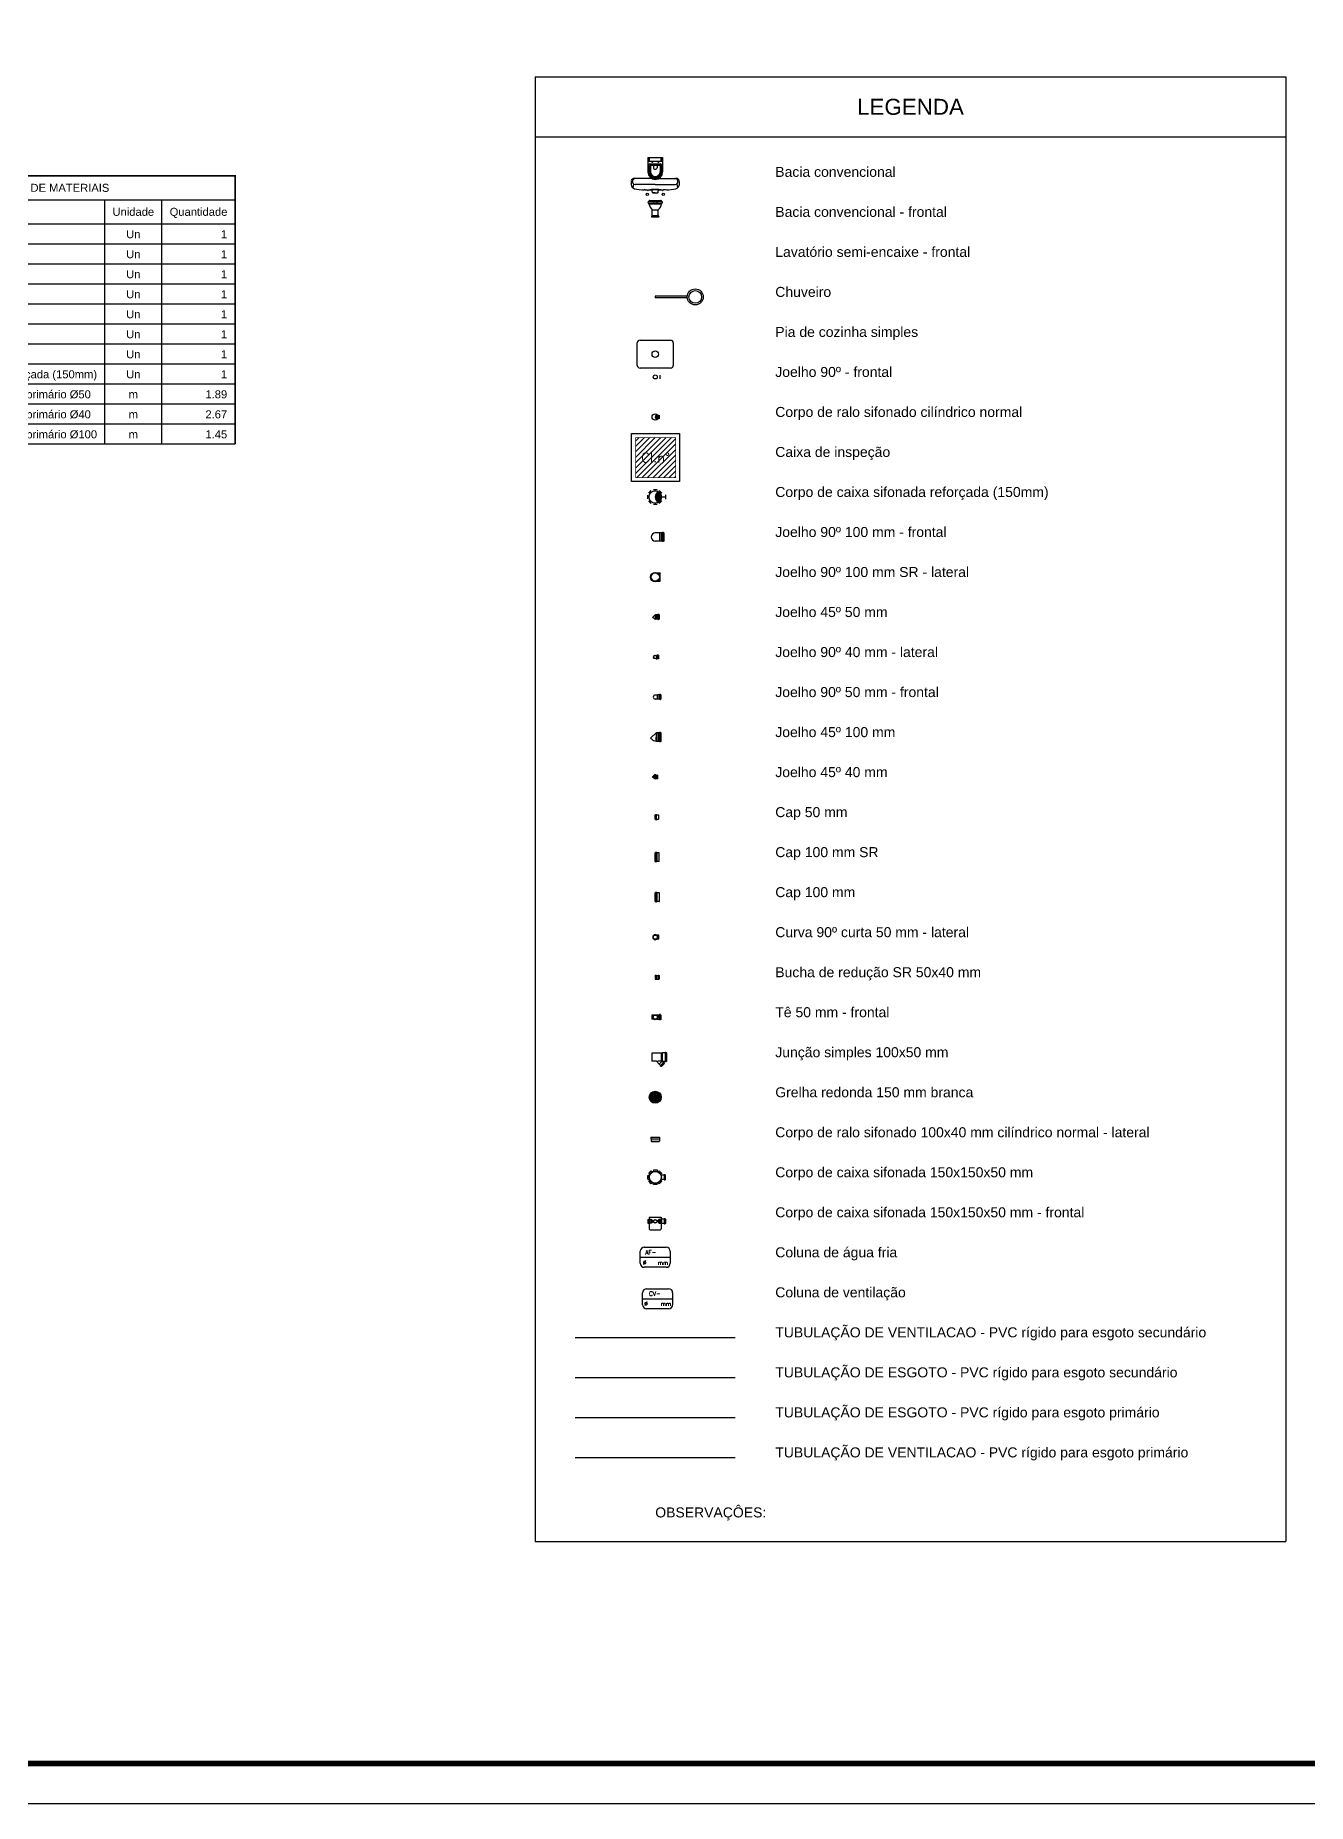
# Model space of a CAD drawing. Header units: millimetres. Extents: x -1312 to 59, y -177 to 623.
# Drawn here: x 32.14 to 48.04, y 0 to 22.09 of the extents above; entities that cross this region are included whole.
import ezdxf
from ezdxf.enums import TextEntityAlignment as Align

# ---------------------------------------------------------------- set-up
doc = ezdxf.new("R2010")
doc.units = ezdxf.units.MM
doc.header["$MEASUREMENT"] = 0
for name, color, linetype in [('BACIA_SANITARIA', 161, 'Continuous'), ('CHUVEIRO', 161, 'Continuous'), ('CONEXAO_ESGOTO_DETALHADA', 254, 'Continuous'), ('CONEXAO_ESGOTO_UNIFILAR', 21, 'Continuous'), ('INDICACAO_COLUNA', 40, 'Continuous'), ('LAVATORIOS', 161, 'Continuous'), ('LEGENDA', 7, 'Continuous'), ('PIA_DE_COZINHA', 161, 'Continuous'), ('TABELA-CABECALHO', 1, 'Continuous'), ('TABELA-GRADE', 5, 'Continuous'), ('TABELA-TEXTO1', 3, 'Continuous'), ('TABELA-TEXTO2', 7, 'Continuous'), ('TABELA_BLOCO', 7, 'Continuous'), ('TUB-ESGOTO', 150, 'Continuous'), ('TUB-VENTILACAO', 6, 'Continuous')]:
    doc.layers.add(name, color=color, linetype=linetype)
doc.styles.add('AENGESTYLE', font='arial.ttf', dxfattribs={"height": 1})
doc.styles.add('ROMANS', font='romans.shx', dxfattribs={"height": 0.002})
doc.styles.add('T120', font='romans.shx', dxfattribs={"height": 12})

# ---------------------------------------------------------------- blocks, each defined once
blk = doc.blocks.new('TABELA_LISMAT_1')
at = {"layer": 'TABELA-GRADE'}
for p, q in [((0, -0.3), (4.559, -0.3)), ((2.928, -3.35), (2.928, -0.3)), ((3.643, -3.35), (3.643, -0.3)), ((0, -0.6), (4.559, -0.6)), ((0, -0.85), (4.559, -0.85)), ((0, -1.1), (4.559, -1.1)), ((0, -1.35), (4.559, -1.35)), ((0, -1.6), (4.559, -1.6)), ((0, -1.85), (4.559, -1.85)), ((0, -2.1), (4.559, -2.1)), ((0, -2.35), (4.559, -2.35)), ((0, -2.6), (4.559, -2.6)), ((0, -2.85), (4.559, -2.85)), ((0, -3.1), (4.559, -3.1)), ((0, -3.35), (4.559, -3.35))]:
    blk.add_line(p, q, dxfattribs=at)
at = {"layer": 'TABELA-GRADE', "const_width": 0.02}
blk.add_lwpolyline([(0, -3.35), (0, 0), (4.559, 0), (4.559, -3.35)], dxfattribs=at)
at = {"layer": 'TABELA-CABECALHO', "style": 'AENGESTYLE'}
for s, p in [('Descrição', (1.464, -0.45)), ('Unidade', (3.286, -0.45)), ('Quantidade', (4.101, -0.45))]:
    blk.add_text(s, height=0.1, dxfattribs=at).set_placement(p, align=Align.MIDDLE_CENTER)
at = {"layer": 'TABELA-TEXTO1', "style": 'AENGESTYLE'}
blk.add_text('LISTA DE MATERIAIS', height=0.1, dxfattribs=at).set_placement((2.28, -0.15), align=Align.MIDDLE_CENTER)
at = {"layer": 'TABELA-TEXTO2', "style": 'AENGESTYLE'}
for s, p in [('Coluna de esgoto', (0.1, -0.78)), ('Coluna de água fria           ', (0.1, -1.03)), ('Pia de cozinha simples', (0.1, -1.28)), ('Bacia convencional', (0.1, -1.53)), ('Chuveiro', (0.1, -1.78)), ('Joelho 90º', (0.1, -2.03)), ('Coluna de ventilação', (0.1, -2.28)), ('Corpo de caixa sifonada reforçada (150mm)', (0.1, -2.53)), ('Tubo PVC rígido para esgoto primário %%C50', (0.1, -2.78)), ('Tubo PVC rígido para esgoto primário %%C40', (0.1, -3.03)), ('Tubo PVC rígido para esgoto primário %%C100', (0.1, -3.28))]:
    blk.add_text(s, height=0.1, dxfattribs=at).set_placement(p)
for s, p in [('Un', (3.286, -0.78)), ('Un', (3.286, -1.03)), ('Un', (3.286, -1.28)), ('Un', (3.286, -1.53)), ('Un', (3.286, -1.78)), ('Un', (3.286, -2.03)), ('Un', (3.286, -2.28)), ('Un', (3.286, -2.53)), ('m', (3.286, -2.78)), ('m', (3.286, -3.03)), ('m', (3.286, -3.28))]:
    blk.add_text(s, height=0.1, dxfattribs=at).set_placement(p, align=Align.CENTER)
for s, p in [('1', (4.459, -0.78)), ('1', (4.459, -1.03)), ('1', (4.459, -1.28)), ('1', (4.459, -1.53)), ('1', (4.459, -1.78)), ('1', (4.459, -2.03)), ('1', (4.459, -2.28)), ('1', (4.459, -2.53)), ('1.89', (4.459, -2.78)), ('2.67', (4.459, -3.03)), ('1.45', (4.459, -3.28))]:
    blk.add_text(s, height=0.1, dxfattribs=at).set_placement(p, align=Align.RIGHT)
blk = doc.blocks.new('AHID_BEL10')
for p, q in [((-185, 487), (185, 487)), ((-185, 487), (-185, 123)), ((-166, 395), (-166, 487)), ((-147, 395), (-147, 487)), ((147, 395), (147, 487)), ((166, 395), (166, 487)), ((185, 487), (185, 123)), ((-166, 395), (166, 395)), ((-159, 301), (-159, 123)), ((-134, 326), (134, 326)), ((-128, 271), (-128, 111)), ((-122, 271), (-122, 123)), ((-103, 296), (103, 296)), ((-103, 290), (103, 290)), ((-44, 279), (-44, 225)), ((44, 240), (43, 240)), ((44, 279), (44, 225)), ((123, 271), (123, 123)), ((128, 271), (128, 111)), ((159, 301), (159, 123))]:
    blk.add_line(p, q)
for centre in [(-75, 366), (75, 366)]:
    blk.add_circle(centre, 7.5)
for centre, radius, start, end in [((0, 123), 185, 180, 0), ((-134, 301), 25, 90, 180), ((0, 123), 159, 180, 0), ((0, 123), 129, 180, 0), ((-103, 271), 25, 90, 180), ((0, 128), 123, 182.6006, 357.3994), ((-103, 271), 19, 90, 180), ((6, 40), 244, 91.4264, 101.8331), ((-17, 225), 27, 180, 229.1678), ((0, 244), 53, 229.1678, 310.8322), ((-6, 40), 244, 78.1669, 88.5736), ((17, 225), 27, 310.8322, 0), ((103, 271), 25, 0, 90), ((103, 271), 19, 0, 90), ((134, 301), 25, 0, 90)]:
    blk.add_arc(centre, radius, start, end)
blk = doc.blocks.new('AHID_BEL11')
for p, q in [((-167, 380), (167, 380)), ((-167, 344), (167, 344)), ((-167, 344), (-167, 334)), ((-157, 324), (157, 324)), ((-137, 410), (137, 410)), ((-85, 20), (85, 20)), ((-85, 0), (85, 0)), ((-85, 0), (85, 0)), ((-75, 34), (-73, 177)), ((-75, 34), (75, 34)), ((-73, 177), (73, 177)), ((75, 34), (73, 177)), ((167, 344), (167, 334)), ((172, 380), (172, 380))]:
    blk.add_line(p, q)
for centre, radius, start, end in [((-167, 362), 18, 90, 270), ((-152, 380), 15, 90, 180), ((-157, 334), 10, 180, 270), ((83, 364), 244, 189.4207, 230.069), ((-137, 395), 15, 90, 180), ((-85, 10), 10, 90, 180), ((-85, 10), 10, 180, 270), ((-71, 20), 13.9, 106.2226, 181.4441), ((-83, 364), 244, 309.931, 350.5793), ((71, 20), 13.9, 358.5559, 73.7774), ((85, 10), 10, 0, 90), ((85, 10), 10, 270, 0), ((137, 395), 15, 0, 90), ((152, 380), 15, 0, 90), ((157, 334), 10, 270, 0), ((167, 362), 18, 270, 90)]:
    blk.add_arc(centre, radius, start, end)
blk = doc.blocks.new('AHID_2351FRO')
for p, q in [((-271, 907), (-279, 866)), ((0, 980), (-261, 980)), ((0, 905), (-253, 905)), ((0, 980), (260, 980)), ((0, 905), (253, 905)), ((271, 907), (279, 866)), ((-127, 839), (-103, 836)), ((-36, 804), (-38, 827)), ((-31, 800), (31, 800)), ((0, 800), (-31, 800)), ((0, 800), (31, 800)), ((36, 804), (38, 827)), ((127, 839), (103, 836))]:
    blk.add_line(p, q)
for centre, radius in [((-100, 780), 15), ((0, 680), 20), ((100, 780), 15)]:
    blk.add_circle(centre, radius)
for centre, radius, start, end in [((-176, 921), 127, 167.6597, 189.9378), ((-242, 910), 60, 189.9434, 254.2107), ((-261, 940), 40, 90, 167.6626), ((-244, 940), 40, 90, 210), ((-253, 935), 30, 210.0008, 270), ((244, 940), 40, 330, 90), ((253, 935), 30, 269.6636, 330.0053), ((242, 910), 60, 285.7917, 350.0597), ((260, 940), 40, 12.3374, 90), ((176, 921), 127, 350.0571, 12.3444), ((-163, 1189), 350, 254.205, 273.9447), ((-135, 790), 50, 81.2893, 93.9999), ((-105, 822), 14, 37.1153, 81.2953), ((-90, 835), 6, 221.6877, 281.1898), ((0, 378), 466, 78.8586, 101.1414), ((0, 378), 460, 96.1426, 101.1415), ((0, 378), 460, 78.8585, 96.1426), ((-48, 825), 10, 7, 96.1426), ((-31, 805), 5, 187, 270), ((31, 805), 5, 270, 353), ((48, 825), 10, 83.8574, 173), ((90, 835), 6.02, 258.8472, 318.1528), ((105, 822), 14, 98.7665, 138.4373), ((135, 790), 50, 86.0571, 98.685), ((163, 1189), 350, 266.0471, 285.797)]:
    blk.add_arc(centre, radius, start, end)
blk = doc.blocks.new('AHID_CHUVP')
for p, q in [((401, 10), (0, 10)), ((0, 10), (0, -10)), ((401, -10), (0, -10))]:
    blk.add_line(p, q)
for radius in [100, 80]:
    blk.add_circle((500, 0), radius)
blk = doc.blocks.new('AHID_PCOZSP')
for p, q in [((-225, -355), (-225, -75)), ((-190, -40), (190, -40)), ((225, -75), (225, -355)), ((190, -390), (-190, -390))]:
    blk.add_line(p, q)
blk.add_circle((0, -215), 40)
for centre, start, end in [((-190, -75), 90, 180), ((190, -75), 0, 90), ((-190, -355), 180, 270), ((190, -355), 270, 0)]:
    blk.add_arc(centre, 35, start, end)
blk = doc.blocks.new('AHID_J90F')
blk.add_line((56.25, 24.0625), (56.25, -24.0625))
blk.add_circle((0, 0), 25)
blk = doc.blocks.new('*X18')
at = {"color": 0}
for p, q in [((2, 2), (3.25, 2)), ((2.01, 2.12), (3.24, 2.12)), ((2.01, 1.88), (3.24, 1.88)), ((2.03, 2.25), (3.22, 2.25)), ((2.03, 1.75), (3.22, 1.75)), ((2.06, 2.38), (3.19, 2.38)), ((2.06, 1.62), (3.19, 1.62)), ((2.1, 2.5), (3.15, 2.5)), ((2.1, 1.5), (3.15, 1.5)), ((2.17, 2.62), (3.08, 2.62)), ((2.17, 1.38), (3.08, 1.38)), ((2.25, 2.75), (3, 2.75)), ((2.25, 1.25), (3, 1.25)), ((2.36, 2.88), (2.89, 2.88)), ((2.36, 1.12), (2.89, 1.12)), ((2.5, 3), (2.75, 3)), ((2.5, 1), (2.75, 1))]:
    blk.add_line(p, q, dxfattribs=at)
blk = doc.blocks.new('AHID_RALSIF')
for p, q in [((40, 0), (53, 0)), ((53, -22), (53, 22))]:
    blk.add_line(p, q)
blk.add_circle((0, 0), 40)
blk.add_arc((40, 0), 40, 120, 240)
at = {"xscale": 31.99999897862407, "yscale": 31.99999897862407, "zscale": 31.99999897862407}
blk.add_blockref('*X18', (-64, -64), dxfattribs=at)
blk = doc.blocks.new('ahid_simhid_01_006')
h = blk.add_hatch()
h.set_pattern_fill('ANSI31', color=256, scale=15, style=0)
h.set_pattern_definition([(45, (-107013.92, -5100.96), (-33.67596, 33.67596), [])])
h.paths.add_polyline_path([(254, 242), (-246, 242), (-246, -258), (254, -258)])
blk.add_lwpolyline([(-296, 292), (304, 292), (304, -308), (-296, -308)], close=True)
at = {"const_width": 10}
blk.add_lwpolyline([(-246, 242), (254, 242), (254, -258), (-246, -258)], close=True, dxfattribs=at)
at = {"style": 'T120'}
blk.add_text('CI.n%%D', height=120, dxfattribs=at).set_placement((4, -8), align=Align.MIDDLE_CENTER)
blk = doc.blocks.new('*X9')
at = {"color": 0}
for p, q in [((219, 228), (293, 228)), ((219, 225), (293, 225)), ((219, 222), (293, 222)), ((219, 220), (294, 220)), ((219, 218), (294, 218)), ((219, 215), (294, 215)), ((220, 232), (292, 232)), ((220, 230), (292, 230)), ((221, 235), (291, 235)), ((222, 240), (290, 240)), ((222, 238), (291, 238)), ((223, 242), (289, 242)), ((224, 245), (288, 245)), ((225, 248), (287, 248)), ((226, 250), (286, 250)), ((228, 252), (284, 252)), ((229, 255), (283, 255)), ((231, 258), (282, 258)), ((232, 260), (280, 260)), ((234, 262), (278, 262)), ((236, 265), (276, 265)), ((238, 268), (274, 268)), ((241, 270), (271, 270)), ((243, 272), (269, 272)), ((246, 275), (266, 275)), ((250, 278), (262, 278)), ((253, 280), (259, 280)), ((219, 212), (293, 212)), ((219, 210), (293, 210)), ((219, 208), (293, 208)), ((220, 205), (293, 205)), ((220, 202), (292, 202)), ((220, 200), (292, 200)), ((221, 198), (291, 198)), ((222, 195), (290, 195)), ((223, 192), (290, 192)), ((223, 190), (289, 190)), ((225, 188), (288, 188)), ((226, 185), (287, 185)), ((227, 182), (285, 182)), ((228, 180), (284, 180)), ((230, 178), (283, 178)), ((231, 175), (281, 175)), ((233, 172), (279, 172)), ((235, 170), (277, 170)), ((237, 168), (275, 168)), ((239, 165), (273, 165)), ((242, 162), (270, 162)), ((244, 160), (268, 160)), ((248, 158), (265, 158)), ((251, 155), (261, 155)), ((255, 152), (257, 152))]:
    blk.add_line(p, q, dxfattribs=at)
blk = doc.blocks.new('AHID_CXI150')
for p, q in [((-92, -22), (-92, 22)), ((-78, 0), (-92, 0)), ((-81, 49), (-49, 81)), ((-55, 55), (-65, 65)), ((-22, 92), (22, 92)), ((0, 78), (0, 92)), ((49, 81), (81, 49)), ((55, 55), (65, 65)), ((78, 0), (130, 0)), ((130, 27), (130, -27)), ((-49, -81), (-81, -49)), ((-55, -55), (-65, -65)), ((22, -92), (-22, -92)), ((0, -78), (0, -92)), ((81, -49), (49, -81)), ((55, -55), (65, -65))]:
    blk.add_line(p, q)
blk.add_circle((0, 0), 77.7)
blk.add_arc((78, 0), 77.7, 120, 240)
at = {"xscale": 1.035999918867516, "yscale": 1.035999918867516, "zscale": 1.035999918867516}
blk.add_blockref('*X9', (-226, -224), dxfattribs=at)
blk = doc.blocks.new('AHID_J90100FNN')
for p, q in [((55, 51), (0, 51)), ((57, 53), (55, 51)), ((55, 51), (55, -51)), ((57, 53), (57, -53)), ((77, 53), (57, 53)), ((77, 53), (77, -53)), ((77, 53), (77, -53)), ((89, 53), (77, 53)), ((77, 53), (77, 53)), ((90, 57), (90, 54)), ((90, 53), (90, -53)), ((101, 58), (91, 58)), ((91, 57), (91, -57)), ((101, 57), (101, -57)), ((102, 57), (103, 54)), ((103, 53), (103, -53)), ((108, 53), (104, 53)), ((108, 53), (108, -53)), ((55, -51), (0, -51)), ((57, -53), (55, -51)), ((77, -53), (57, -53)), ((89, -53), (77, -53)), ((77, -53), (77, -53)), ((90, -57), (90, -54)), ((101, -58), (91, -58)), ((102, -57), (103, -54)), ((108, -53), (104, -53))]:
    blk.add_line(p, q)
for centre, radius, start, end in [((0, 0), 50.8, 90, 270), ((89, 54), 1, 270, 355), ((91, 57), 1, 90, 175), ((101, 57), 1, 15, 90), ((104, 54), 1, 195, 270), ((89, -54), 1, 5, 90), ((91, -57), 1, 185, 270), ((101, -57), 1, 270, 345), ((104, -54), 1, 90, 165)]:
    blk.add_arc(centre, radius, start, end)
blk = doc.blocks.new('AHID_J90100LNR')
for p, q in [((29, 51), (60, 51)), ((60, -51), (60, 51)), ((29, -51), (60, -51))]:
    blk.add_line(p, q)
for radius in [58.6, 54.6, 51]:
    blk.add_circle((0, 0), radius)
blk = doc.blocks.new('AHID_J4550PNN')
for p, q in [((3, 32), (-32, -3)), ((9, 27), (3, 32)), ((3, -25), (3, 32)), ((3, 30), (3, 32)), ((3, -27), (3, 30)), ((6, 27), (3, 30)), ((6, -25), (6, 29)), ((6, 27), (6, 29)), ((6, -27), (6, 27)), ((9, -25), (9, 27)), ((11, 27), (10, 27)), ((11, -27), (11, 27)), ((28, 27), (11, 27)), ((28, -27), (28, 27)), ((28, -27), (28, 27)), ((33, 27), (28, 27)), ((28, 27), (28, 27)), ((33, -27), (33, 27)), ((34, 31), (34, 28)), ((34, -31), (34, 31)), ((44, 32), (35, 32)), ((44, 31), (45, 28)), ((44, -31), (44, 31)), ((45, -27), (45, 27)), ((51, 27), (46, 27)), ((51, -27), (51, 27)), ((-24, -12), (-32, -3)), ((3, -25), (3, -27)), ((6, -27), (3, -27)), ((9, -25), (6, -25)), ((6, -25), (6, -27)), ((11, -27), (9, -25)), ((28, -27), (11, -27)), ((33, -27), (28, -27)), ((28, -27), (28, -27)), ((34, -31), (34, -28)), ((44, -32), (35, -32)), ((44, -31), (45, -28)), ((51, -27), (46, -27))]:
    blk.add_line(p, q)
for centre, radius, start, end in [((10, 27), 1, 225, 315), ((33, 28), 1, 270, 355), ((35, 31), 1, 90, 175), ((44, 31), 1, 15, 90), ((46, 28), 1, 195, 270), ((10, 22), 47.3, 225.4442, 262.3977), ((33, -28), 1, 5, 90), ((35, -31), 1, 185, 270), ((44, -31), 1, 270, 345), ((46, -28), 1, 90, 165)]:
    blk.add_arc(centre, radius, start, end)
blk = doc.blocks.new('AHID_J9040LNN')
for p, q in [((10, 21), (18, 21)), ((19, 22), (18, 21)), ((18, 21), (18, 14)), ((19, 13), (19, 22)), ((34, 22), (19, 22)), ((35, 23), (34, 22)), ((34, 22), (34, -22)), ((39, 23), (35, 23)), ((35, 23), (35, -23)), ((39, 23), (39, -23)), ((10, -21), (18, -21)), ((18, -21), (18, -14)), ((19, -22), (18, -21)), ((19, -13), (19, -22)), ((34, -22), (19, -22)), ((35, -23), (34, -22)), ((39, -23), (35, -23))]:
    blk.add_line(p, q)
for radius in [22.8, 20, 18.8]:
    blk.add_circle((0, 0), radius)
blk = doc.blocks.new('AHID_J9050FNN')
for p, q in [((28, 25), (0, 25)), ((30, 27), (28, 25)), ((28, -25), (28, 25)), ((30, -27), (30, 27)), ((47, 27), (30, 27)), ((47, -27), (47, 27)), ((47, -27), (47, 27)), ((52, 27), (47, 27)), ((47, 27), (47, 27)), ((53, 31), (53, 28)), ((53, 31), (53, -31)), ((53, 27), (53, -27)), ((63, 32), (54, 32)), ((63, 31), (63, -31)), ((64, 31), (65, 28)), ((65, 27), (65, -27)), ((70, 27), (66, 27)), ((70, 27), (70, -27)), ((28, -25), (0, -25)), ((30, -27), (28, -25)), ((47, -27), (30, -27)), ((52, -27), (47, -27)), ((47, -27), (47, -27)), ((53, -31), (53, -28)), ((63, -32), (54, -32)), ((64, -31), (65, -28)), ((70, -27), (66, -27))]:
    blk.add_line(p, q)
for centre, radius, start, end in [((0, 0), 25.4, 90, 270), ((52, 28), 1, 270, 355), ((54, 31), 1, 90, 175), ((63, 31), 1, 15, 90), ((66, 28), 1, 195, 270), ((52, -28), 1, 5, 90), ((54, -31), 1, 185, 270), ((63, -31), 1, 270, 345), ((66, -28), 1, 90, 165)]:
    blk.add_arc(centre, radius, start, end)
blk = doc.blocks.new('AHID_J45100PNN')
for p, q in [((14, 58), (-58, -14)), ((10, 54), (10, 0)), ((10, 54), (10, 0)), ((10, -51), (10, 0)), ((13, 56), (13, 0)), ((13, 53), (13, 0)), ((13, -51), (13, 0)), ((19, 53), (14, 58)), ((19, -51), (19, 53)), ((21, -53), (21, 53)), ((21, 53), (21, 53)), ((41, 53), (21, 53)), ((41, -53), (41, 53)), ((41, -53), (41, 53)), ((53, 53), (41, 53)), ((41, 53), (41, 53)), ((55, 57), (54, 54)), ((54, -53), (54, 53)), ((65, 58), (56, 58)), ((56, -57), (56, 57)), ((65, -57), (65, 57)), ((66, 57), (67, 54)), ((67, -53), (67, 53)), ((72, 53), (68, 53)), ((72, -53), (72, 53)), ((-49, -23), (-58, -14)), ((10, -52), (10, 0)), ((10, -51), (10, -52)), ((13, -52), (10, -52)), ((13, -52), (13, 0)), ((19, -51), (13, -51)), ((13, -51), (13, -52)), ((21, -53), (19, -51)), ((41, -53), (21, -53)), ((53, -53), (41, -53)), ((41, -53), (41, -53)), ((55, -57), (54, -54)), ((65, -58), (56, -58)), ((66, -57), (67, -54)), ((72, -53), (68, -53))]:
    blk.add_line(p, q)
for centre, radius, start, end in [((20, 54), 1.5, 225, 315), ((53, 54), 1, 270, 355), ((56, 57), 1, 90, 175), ((65, 57), 1, 15, 90), ((68, 54), 1, 195, 270), ((20, 46), 97.2, 225, 263.9013), ((53, -54), 1, 5, 90), ((56, -57), 1, 185, 270), ((65, -57), 1, 270, 345), ((68, -54), 1, 90, 165)]:
    blk.add_arc(centre, radius, start, end)
blk = doc.blocks.new('AHID_J4540PNN')
for p, q in [((-3, 36), (-36, 3)), ((-36, 3), (-33, 0)), ((0, 33), (-33, 0)), ((-33, 0), (-31, 0)), ((0, 31), (-31, 0)), ((-31, 0), (-21, -10)), ((8, 18), (-21, -10)), ((-19, -10), (6, 15)), ((-3, 36), (0, 33)), ((0, 33), (0, 31)), ((0, 31), (9, 22)), ((6, 15), (8, 18)), ((6, 15), (6, -21)), ((8, 18), (9, 22)), ((8, -22), (8, 18)), ((22, 22), (9, 22)), ((24, 23), (22, 22)), ((22, -22), (22, 22)), ((24, -23), (24, 23)), ((28, 23), (24, 23)), ((28, 23), (28, -23)), ((-21, -10), (-19, -10)), ((8, -22), (6, -21)), ((22, -22), (8, -22)), ((24, -23), (22, -22)), ((28, -23), (24, -23))]:
    blk.add_line(p, q)
blk.add_arc((15, 37), 58.4, 233.9327, 261.0673)
blk = doc.blocks.new('AHID_CAP50PNN')
for p, q in [((0, -27), (0, 27)), ((0, 27), (4, 27)), ((6, 31), (5, 28)), ((5, -27), (5, 27)), ((7, 32), (16, 32)), ((7, -31), (7, 31)), ((17, 31), (17, 28)), ((17, -31), (17, 31)), ((17, -27), (17, 27)), ((18, 27), (39, 27)), ((41, 26), (41, -26)), ((0, -27), (4, -27)), ((6, -31), (5, -28)), ((7, -32), (16, -32)), ((17, -31), (17, -28)), ((18, -27), (39, -27))]:
    blk.add_line(p, q)
for centre, radius, start, end in [((4, 28), 1, 270, 345), ((7, 31), 1, 90, 165), ((16, 31), 1, 5, 90), ((18, 28), 1, 185, 270), ((39, 26), 1.5, 0, 90), ((4, -28), 1, 15, 90), ((7, -31), 1, 195, 270), ((16, -31), 1, 270, 355), ((18, -28), 1, 90, 175), ((39, -26), 1.5, 270, 0)]:
    blk.add_arc(centre, radius, start, end)
blk = doc.blocks.new('AHID_CAP100PNR')
for p, q in [((0, -54.1), (0, 54.1)), ((3.85, 54.1), (0, 54.1)), ((4.85, 55.1), (4.85, 58.3)), ((4.85, -54.05), (4.85, 54.05)), ((18.75, 59.3), (5.85, 59.3)), ((5.85, -58.3), (5.85, 58.3)), ((18.75, 58.3), (18.75, -58.3)), ((19.75, 55.05), (19.75, 58.3)), ((19.75, -54.05), (19.75, 54.05)), ((47.3, 54.05), (20.75, 54.05)), ((49.8, -51.55), (49.8, 51.55)), ((3.85, -54.1), (0, -54.1)), ((4.85, -58.3), (4.85, -55.1)), ((18.75, -59.3), (5.85, -59.3)), ((19.75, -58.3), (19.75, -55.05)), ((47.3, -54.05), (20.75, -54.05))]:
    blk.add_line(p, q)
for centre, radius, start, end in [((3.85, 55.1), 1, 270, 0), ((5.85, 58.3), 1, 90, 180), ((18.75, 58.3), 1, 0, 90), ((20.75, 55.05), 1, 180, 270), ((47.3, 51.55), 2.5, 0, 90), ((3.85, -55.1), 1, 0, 90), ((5.85, -58.3), 1, 180, 270), ((18.75, -58.3), 1, 270, 0), ((20.75, -55.05), 1, 90, 180), ((47.3, -51.55), 2.5, 270, 0)]:
    blk.add_arc(centre, radius, start, end)
blk = doc.blocks.new('AHID_CAP100PNN')
for p, q in [((0, -53), (0, 53)), ((3.7, 53), (0, 53)), ((4.7, 54), (4.7, 56.65)), ((4.7, 53), (4.7, -53)), ((17.1, 57.65), (5.7, 57.65)), ((5.7, -56.65), (5.7, 56.65)), ((17.1, -56.65), (17.1, 56.65)), ((18.1, 54), (18.1, 56.65)), ((18.1, 53), (18.1, -53)), ((49.2, 53), (19.1, 53)), ((52.2, -50), (52.2, 50)), ((3.7, -53), (0, -53)), ((4.7, -54), (4.7, -56.65)), ((17.1, -57.65), (5.7, -57.65)), ((18.1, -54), (18.1, -56.65)), ((49.2, -53), (19.1, -53))]:
    blk.add_line(p, q)
for centre, radius, start, end in [((3.7, 54), 1, 270, 0), ((5.7, 56.65), 1, 90, 180), ((17.1, 56.65), 1, 0, 90), ((19.1, 54), 1, 180, 270), ((49.2, 50), 3, 0, 90), ((3.7, -54), 1, 0, 90), ((5.7, -56.65), 1, 180, 270), ((17.1, -56.65), 1, 270, 0), ((19.1, -54), 1, 90, 180), ((49.2, -50), 3, 270, 0)]:
    blk.add_arc(centre, radius, start, end)
blk = doc.blocks.new('AHID_C9050LNN')
for p, q in [((46, 25), (19, 25)), ((46, -25), (46, 25)), ((46, -25), (19, -25))]:
    blk.add_line(p, q)
for radius in [27.3, 25.6]:
    blk.add_circle((0, 0), radius)
for start, end in [(52.8607, 307.1393), (307.1393, 52.8607)]:
    blk.add_arc((0, 0), 31.8, start, end)
blk = doc.blocks.new('AHID_BRL50X40PNR')
for p, q in [((0, 25), (7, 25)), ((0, 25), (0, -25)), ((7, 25), (7, -25)), ((7, 25), (10, 23)), ((10, 23), (35, 23)), ((10, 23), (10, -23)), ((36, 24), (36, 24)), ((36, -23), (36, 23)), ((37, 25), (45, 25)), ((37, 24), (37, -24)), ((45, 24), (45, -24)), ((46, 24), (46, 23)), ((46, -23), (46, 23)), ((47, 23), (49, 23)), ((49, 23), (49, -23)), ((0, -25), (7, -25)), ((7, -25), (10, -23)), ((10, -23), (35, -23)), ((36, -24), (36, -24)), ((37, -25), (45, -25)), ((46, -24), (46, -23)), ((47, -23), (49, -23))]:
    blk.add_line(p, q)
for centre, start, end in [((35, 24), 270, 355), ((37, 24), 90, 175), ((45, 24), 15, 90), ((47, 24), 195, 270), ((35, -24), 5, 90), ((37, -24), 185, 270), ((45, -24), 270, 345), ((47, -24), 90, 165)]:
    blk.add_arc(centre, 1, start, end)
blk = doc.blocks.new('AHID_TES50LNN')
for p, q in [((-19, 25), (-42, 25)), ((-42, 25), (-42, -25)), ((30, 25), (19, 25)), ((24, 25), (24, 27)), ((27, 27), (24, 27)), ((27, 25), (27, 27)), ((31, 27), (30, 25)), ((30, 25), (30, 12)), ((31, 27), (31, 5)), ((48, 27), (31, 27)), ((48, 27), (48, -27)), ((48, 27), (48, -27)), ((53, 27), (48, 27)), ((48, 27), (48, 27)), ((54, 31), (54, 28)), ((54, 27), (54, -27)), ((64, 32), (55, 32)), ((55, 31), (55, -31)), ((64, 31), (64, -31)), ((65, 31), (66, 28)), ((66, 27), (66, -27)), ((71, 27), (67, 27)), ((71, 27), (71, -27)), ((-19, -25), (-42, -25)), ((30, -25), (19, -25)), ((24, -25), (24, -27)), ((27, -27), (24, -27)), ((27, -25), (27, -27)), ((30, -25), (30, -12)), ((31, -27), (30, -25)), ((31, -27), (31, -5)), ((48, -27), (31, -27)), ((53, -27), (48, -27)), ((48, -27), (48, -27)), ((54, -31), (54, -28)), ((64, -32), (55, -32)), ((65, -31), (66, -28)), ((71, -27), (67, -27))]:
    blk.add_line(p, q)
for radius in [31.8, 27.3, 25.6]:
    blk.add_circle((0, 0), radius)
for centre, start, end in [((53, 28), 270, 355), ((55, 31), 90, 175), ((64, 31), 15, 90), ((67, 28), 195, 270), ((53, -28), 5, 90), ((55, -31), 185, 270), ((64, -31), 270, 345), ((67, -28), 90, 165)]:
    blk.add_arc(centre, 1, start, end)
blk = doc.blocks.new('AHID_JUS10X50PNN')
for p, q in [((78, 51), (-44, 51)), ((-44, 51), (-44, -51)), ((78, -47), (78, 52)), ((78, 51), (78, 52)), ((81, 52), (78, 52)), ((78, -47), (78, 51)), ((81, -48), (81, 52)), ((81, 51), (81, 52)), ((81, -48), (81, 51)), ((87, 51), (81, 51)), ((90, 53), (87, 51)), ((87, -51), (87, 51)), ((90, -52), (90, 53)), ((122, 53), (90, 53)), ((123, 57), (123, 54)), ((123, 53), (123, -53)), ((133, 58), (124, 58)), ((124, 57), (124, -57)), ((133, 57), (133, -57)), ((134, 57), (135, 54)), ((135, 53), (135, -53)), ((140, 53), (136, 53)), ((140, 53), (140, -53)), ((15, -51), (-44, -51)), ((50, -85), (15, -51)), ((33, -69), (33, -69)), ((85, -50), (50, -85)), ((50, -88), (87, -51)), ((50, -88), (50, -85)), ((65, -103), (50, -88)), ((107, -63), (63, -107)), ((63, -107), (65, -105)), ((69, -114), (63, -108)), ((104, -65), (65, -104)), ((114, -70), (70, -114)), ((71, -115), (73, -113)), ((113, -74), (74, -113)), ((78, -116), (74, -113)), ((116, -78), (78, -116)), ((122, -53), (94, -53)), ((103, -65), (94, -55)), ((107, -63), (105, -65)), ((114, -69), (108, -63)), ((115, -71), (113, -73)), ((116, -78), (113, -74)), ((123, -57), (123, -54)), ((133, -58), (124, -58)), ((134, -57), (135, -54)), ((140, -53), (136, -53))]:
    blk.add_line(p, q)
blk.add_lwpolyline([(16, -51, -0.013476), (39, -47, -0.106485), (67, -44, -0.09207), (93, -54, -0.112954)], format="xyb")
for centre, start, end in [((122, 54), 270, 355), ((124, 57), 90, 175), ((133, 57), 15, 90), ((136, 54), 195, 270), ((15, -52), 34.2682, 90), ((64, -107), 140, 225), ((64, -104), 320, 45), ((70, -114), 225, 300), ((74, -114), 45, 120), ((94, -54), 90, 225), ((104, -64), 225, 310), ((107, -64), 45, 130), ((114, -74), 150, 225), ((114, -70), 330, 45), ((122, -54), 5, 90), ((124, -57), 185, 270), ((133, -57), 270, 345), ((136, -54), 90, 165)]:
    blk.add_arc(centre, 1, start, end)
blk = doc.blocks.new('AHID_GRR150PB')
for p, q in [((-49, 3), (-66, 3)), ((-49, 10), (-64, 14)), ((-47, 16), (-63, 20)), ((-44, 22), (-58, 30)), ((-41, 27), (-55, 35)), ((-37, 33), (-49, 44)), ((-33, 37), (-44, 49)), ((-28, 3), (-41, 3)), ((-27, 8), (-39, 13)), ((-25, 14), (-37, 19)), ((-27, 41), (-35, 55)), ((-22, 18), (-31, 27)), ((-22, 44), (-30, 58)), ((-18, 22), (-27, 31)), ((-16, 47), (-20, 63)), ((-11, 3), (-20, 3)), ((-14, 25), (-19, 37)), ((-10, 5), (-16, 12)), ((-10, 49), (-14, 64)), ((-8, 27), (-13, 39)), ((-5, 10), (-12, 16)), ((-3, 49), (-3, 66)), ((-3, 28), (-3, 41)), ((-3, 11), (-3, 20)), ((3, 49), (3, 66)), ((3, 28), (3, 41)), ((3, 11), (3, 20)), ((5, 10), (12, 16)), ((8, 27), (13, 39)), ((10, 49), (14, 64)), ((10, 5), (16, 12)), ((11, 3), (20, 3)), ((14, 25), (19, 37)), ((16, 47), (20, 63)), ((18, 22), (27, 31)), ((22, 44), (30, 58)), ((22, 18), (31, 27)), ((25, 14), (37, 19)), ((27, 41), (35, 55)), ((27, 8), (39, 13)), ((28, 3), (41, 3)), ((33, 37), (44, 49)), ((37, 33), (49, 44)), ((41, 27), (55, 35)), ((44, 22), (58, 30)), ((47, 16), (63, 20)), ((49, 10), (64, 14)), ((49, 3), (66, 3)), ((-49, -3), (-66, -3)), ((-49, -10), (-64, -14)), ((-47, -16), (-63, -20)), ((-44, -22), (-58, -30)), ((-41, -27), (-55, -35)), ((-37, -33), (-49, -44)), ((-33, -37), (-44, -49)), ((-28, -3), (-41, -3)), ((-27, -8), (-39, -13)), ((-25, -14), (-37, -19)), ((-27, -41), (-35, -55)), ((-22, -18), (-31, -27)), ((-22, -44), (-30, -58)), ((-18, -22), (-27, -31)), ((-11, -3), (-20, -3)), ((-16, -47), (-20, -63)), ((-14, -25), (-19, -37)), ((-10, -5), (-16, -12)), ((-10, -49), (-14, -64)), ((-8, -27), (-13, -39)), ((-5, -10), (-12, -16)), ((-3, -11), (-3, -20)), ((-3, -28), (-3, -41)), ((-3, -49), (-3, -66)), ((3, -11), (3, -20)), ((3, -28), (3, -41)), ((3, -49), (3, -66)), ((5, -10), (12, -16)), ((8, -27), (13, -39)), ((10, -5), (16, -12)), ((10, -49), (14, -64)), ((11, -3), (20, -3)), ((14, -25), (19, -37)), ((16, -47), (20, -63)), ((18, -22), (27, -31)), ((22, -18), (31, -27)), ((22, -44), (30, -58)), ((25, -14), (37, -19)), ((27, -8), (39, -13)), ((27, -41), (35, -55)), ((28, -3), (41, -3)), ((33, -37), (44, -49)), ((37, -33), (49, -44)), ((41, -27), (55, -35)), ((44, -22), (58, -30)), ((47, -16), (63, -20)), ((49, -3), (66, -3)), ((49, -10), (64, -14))]:
    blk.add_line(p, q)
blk.add_circle((0, 0), 75.5)
for radius, start, end in [(65.8, 167.6132, 177.3868), (65.8, 152.6132, 162.3868), (65.8, 137.6132, 147.3868), (49.5, 168.4746, 176.5254), (49.5, 153.4746, 161.5254), (65.8, 122.6132, 132.3868), (49.5, 138.4746, 146.5254), (41.5, 161.6455, 175.8545), (41.5, 139.1455, 153.3545), (49.5, 123.4746, 131.5254), (65.8, 107.6132, 117.3868), (28.5, 163.5423, 173.9577), (41.5, 116.6455, 130.8545), (28.5, 141.0423, 151.4577), (49.5, 108.4746, 116.5254), (20.5, 143.415, 171.585), (28.5, 118.5423, 128.9577), (65.8, 92.6132, 102.3868), (41.5, 94.1455, 108.3545), (20.5, 98.415, 126.585), (11, 150.8266, 164.1734), (49.5, 93.4746, 101.5254), (28.5, 96.0423, 106.4577), (11, 105.8266, 119.1734), (65.8, 77.6132, 87.3868), (49.5, 78.4746, 86.5254), (41.5, 71.6455, 85.8545), (28.5, 73.5423, 83.9577), (20.5, 53.415, 81.585), (11, 60.8266, 74.1734), (11, 15.8266, 29.1734), (28.5, 51.0423, 61.4577), (49.5, 63.4746, 71.5254), (20.5, 8.415, 36.585), (41.5, 49.1455, 63.3545), (65.8, 62.6132, 72.3868), (28.5, 28.5423, 38.9577), (49.5, 48.4746, 56.5254), (28.5, 6.0423, 16.4577), (41.5, 26.6455, 40.8545), (65.8, 47.6132, 57.3868), (49.5, 33.4746, 41.5254), (41.5, 4.1455, 18.3545), (49.5, 18.4746, 26.5254), (65.8, 32.6132, 42.3868), (49.5, 3.4746, 11.5254), (65.8, 17.6132, 27.3868), (65.8, 2.6132, 12.3868), (65.8, 182.6132, 192.3868), (65.8, 197.6132, 207.3868), (65.8, 212.6132, 222.3868), (49.5, 183.4746, 191.5254), (49.5, 198.4746, 206.5254), (65.8, 227.6132, 237.3868), (41.5, 184.1455, 198.3545), (49.5, 213.4746, 221.5254), (41.5, 206.6455, 220.8545), (49.5, 228.4746, 236.5254), (65.8, 242.6132, 252.3868), (28.5, 186.0423, 196.4577), (41.5, 229.1455, 243.3545), (28.5, 208.5423, 218.9577), (49.5, 243.4746, 251.5254), (20.5, 188.415, 216.585), (28.5, 231.0423, 241.4577), (65.8, 257.6132, 267.3868), (41.5, 251.6455, 265.8545), (20.5, 233.415, 261.585), (11, 195.8266, 209.1734), (49.5, 258.4746, 266.5254), (28.5, 253.5423, 263.9577), (11, 240.8266, 254.1734), (11, 285.8266, 299.1734), (20.5, 278.415, 306.585), (28.5, 276.0423, 286.4577), (41.5, 274.1455, 288.3545), (49.5, 273.4746, 281.5254), (65.8, 272.6132, 282.3868), (11, 330.8266, 344.1734), (28.5, 298.5423, 308.9577), (20.5, 323.415, 351.585), (49.5, 288.4746, 296.5254), (41.5, 296.6455, 310.8545), (65.8, 287.6132, 297.3868), (28.5, 321.0423, 331.4577), (28.5, 343.5423, 353.9577), (49.5, 303.4746, 311.5254), (41.5, 319.1455, 333.3545), (65.8, 302.6132, 312.3868), (49.5, 318.4746, 326.5254), (41.5, 341.6455, 355.8545), (49.5, 333.4746, 341.5254), (49.5, 348.4746, 356.5254), (65.8, 317.6132, 327.3868), (65.8, 332.6132, 342.3868), (65.8, 347.6132, 357.3868)]:
    blk.add_arc((0, 0), radius, start, end)
blk = doc.blocks.new('AHID_RAL10X40FNN')
for p, q in [((-54, 0), (-54, -18)), ((-54, 0), (53, 0)), ((53, 0), (53, -18)), ((-53, -18), (53, -18)), ((-53, -18), (-53, -18)), ((-52, -19), (-52, -47)), ((-52, -47), (52, -47)), ((-46, -52), (46, -52)), ((52, -19), (52, -47)), ((53, -18), (53, -18))]:
    blk.add_line(p, q)
for centre, radius, start, end in [((-53, -19), 0.7, 0, 90), ((-53, -18), 0.8, 180, 270), ((-46, -46), 5.71, 177.0861, 269.4723), ((46, -46), 5.71, 270.5277, 2.9139), ((53, -19), 0.7, 90, 180), ((53, -18), 0.8, 270, 360)]:
    blk.add_arc(centre, radius, start, end)
blk = doc.blocks.new('AHID_CXI15X15X50PNN')
for p, q in [((-92, 22), (-74, 22)), ((-92, -23), (-92, 22)), ((-81, 49), (-49, 81)), ((-81, 49), (-68, 37)), ((-49, 81), (-37, 68)), ((-23, 92), (22, 92)), ((-23, 92), (-23, 74)), ((22, 92), (22, 74)), ((49, 81), (37, 68)), ((49, 81), (81, 49)), ((81, 49), (68, 37)), ((111, 27), (73, 27)), ((112, 28), (113, 31)), ((112, 27), (112, -27)), ((121, 32), (114, 32)), ((114, 31), (114, -31)), ((121, 31), (121, -31)), ((123, 27), (122, 31)), ((130, 27), (123, 27)), ((123, 27), (123, -27)), ((130, -27), (130, 27)), ((-92, -23), (-74, -23)), ((-81, -49), (-68, -37)), ((-49, -81), (-81, -49)), ((-49, -81), (-37, -68)), ((-23, -92), (-23, -74)), ((22, -92), (-23, -92)), ((22, -92), (22, -74)), ((49, -81), (37, -68)), ((81, -49), (49, -81)), ((81, -49), (68, -37)), ((111, -27), (73, -27)), ((112, -28), (113, -31)), ((121, -32), (114, -32)), ((123, -27), (122, -31)), ((130, -27), (123, -27))]:
    blk.add_line(p, q)
for radius in [77.7, 73.5]:
    blk.add_circle((0, 0), radius)
for centre, start, end in [((111, 28), 270, 355), ((114, 31), 90, 175), ((121, 31), 15, 90), ((123, 28), 195, 270), ((111, -28), 5, 90), ((114, -31), 185, 270), ((121, -31), 270, 345), ((123, -28), 90, 165)]:
    blk.add_arc(centre, 1, start, end)
blk = doc.blocks.new('AHID_CXI15X15X50LNN')
for p, q in [((-76, 0), (-76, -28)), ((-76, 0), (75, 0)), ((75, 0), (75, -23)), ((-92, -28), (-92, -72)), ((-92, -28), (-76, -28)), ((-92, -72), (-76, -72)), ((-76, -72), (-76, -143)), ((-51, -28), (-65, -28)), ((-51, -72), (-65, -72)), ((-64, -155), (63, -155)), ((51, -28), (65, -28)), ((51, -72), (65, -72)), ((111, -23), (75, -23)), ((111, -77), (75, -77)), ((75, -77), (75, -143)), ((113, -19), (112, -22)), ((112, -23), (112, -77)), ((113, -81), (112, -78)), ((122, -18), (114, -18)), ((114, -19), (114, -81)), ((122, -82), (114, -82)), ((122, -19), (122, -81)), ((123, -19), (124, -22)), ((123, -81), (124, -78)), ((124, -23), (124, -77)), ((130, -23), (125, -23)), ((130, -77), (125, -77)), ((130, -23), (130, -77))]:
    blk.add_line(p, q)
for points in [[(-65, -28, -0.133256), (-59, -29, -0.106756), (-53, -34, -0.082828), (-50, -41, -0.071352), (-49, -50, -0.071352), (-50, -59, -0.082828), (-53, -66, -0.106756), (-59, -71, -0.133256), (-65, -72, -0.133256), (-70, -71, -0.106756), (-76, -66, -0.082828), (-79, -59, -0.071352), (-81, -50, -0.071352), (-79, -41, -0.082828), (-76, -34, -0.106756), (-70, -29, -0.133256)], [(-65, -30, -0.133256), (-60, -31, -0.106756), (-55, -36, -0.082828), (-52, -42, -0.071352), (-51, -50, -0.071352), (-52, -58, -0.082828), (-55, -64, -0.106756), (-60, -69, -0.133256), (-65, -70, -0.133256), (-69, -69, -0.106756), (-74, -64, -0.082828), (-77, -58, -0.071352), (-78, -50, -0.071352), (-77, -42, -0.082828), (-74, -36, -0.106756), (-69, -31, -0.133256)], [(65, -28, 0.133256), (59, -29, 0.106756), (53, -34, 0.082828), (50, -41, 0.071352), (49, -50, 0.071352), (50, -59, 0.082828), (53, -66, 0.106756), (59, -71, 0.133256), (65, -72, 0.133256), (70, -71, 0.106756), (76, -66, 0.082828), (79, -59, 0.071352), (81, -50, 0.071352), (79, -41, 0.082828), (76, -34, 0.106756), (70, -29, 0.133256)], [(65, -30, 0.133256), (60, -31, 0.106756), (55, -36, 0.082828), (52, -42, 0.071352), (51, -50, 0.071352), (52, -58, 0.082828), (55, -64, 0.106756), (60, -69, 0.133256), (65, -70, 0.133256), (69, -69, 0.106756), (74, -64, 0.082828), (77, -58, 0.071352), (78, -50, 0.071352), (77, -42, 0.082828), (74, -36, 0.106756), (69, -31, 0.133256)]]:
    blk.add_lwpolyline(points, format="xyb", close=True)
for points in [[(-60, -69, -0.05063), (-62, -66, -0.082828), (-66, -59, -0.071352), (-67, -50, -0.071352), (-66, -41, -0.082828), (-62, -34, -0.05063), (-60, -31, -0.133256)], [(-51, -28, -0.133256), (-45, -29, -0.106756), (-40, -34, -0.082828), (-36, -41, -0.071352), (-35, -50, -0.071352), (-36, -59, -0.082828), (-40, -66, -0.106756), (-45, -71, -0.133256), (-51, -72, -0.133256)], [(51, -28, 0.133256), (45, -29, 0.106756), (40, -34, 0.082828), (36, -41, 0.071352), (35, -50, 0.071352), (36, -59, 0.082828), (40, -66, 0.106756), (45, -71, 0.133256), (51, -72, 0.133256)], [(60, -69, 0.05063), (62, -66, 0.082828), (66, -59, 0.071352), (67, -50, 0.071352), (66, -41, 0.082828), (62, -34, 0.05063), (60, -31, 0.133256)]]:
    blk.add_lwpolyline(points, format="xyb")
for radius in [22.5, 20]:
    blk.add_circle((0, -50), radius)
for centre, radius, start, end in [((-148, -50), 75.5, 13.7728, 17.3383), ((-64, -143), 12, 180, 270), ((-148, -50), 75.5, 342.6617, 346.2272), ((63, -143), 12, 270, 0), ((146, -50), 75.5, 158.7615, 165.2271), ((146, -50), 75.5, 194.7729, 201.2385), ((111, -22), 1, 270, 355), ((111, -78), 1, 5, 90), ((114, -19), 1, 90, 175), ((114, -81), 1, 185, 270), ((122, -19), 1, 15, 90), ((122, -81), 1, 270, 345), ((125, -22), 1, 195, 270), ((125, -78), 1, 90, 165)]:
    blk.add_arc(centre, radius, start, end)
blk = doc.blocks.new('AHID_COLAF')
for p, q in [((-3.75, 0), (3.75, 0)), ((-3.74, -1.5), (-3.74, 1.5)), ((-2.74, 2.5), (2.76, 2.5)), ((3.76, 1.5), (3.76, -1.5)), ((2.76, -2.5), (-2.74, -2.5))]:
    blk.add_line(p, q)
for centre, start, end in [((-2.74, 1.5), 90, 180), ((2.76, 1.5), 0, 90), ((-2.74, -1.5), 180, 270), ((2.76, -1.5), 270, 0)]:
    blk.add_arc(centre, 1, start, end)
at = {"style": 'ROMANS'}
for s, p in [('AF- ', (-0.76, 1.25)), ('%%C', (-2.65, -1.31))]:
    blk.add_text(s, height=1.05, dxfattribs=at).set_placement(p, align=Align.MIDDLE)
blk.add_text('mm', height=1, dxfattribs=at).set_placement((0.66, -1.86))
at = {"style": 'ROMANS', "flags": 8}
for tag, p in [('110', (0.48, 0.7)), ('119', (-2.23, -1.86))]:
    blk.add_attdef(tag, p, '', height=1.05, dxfattribs=at)
blk = doc.blocks.new('AHID_COLVENT')
for p, q in [((-3.75, -1.48), (-3.75, 1.52)), ((-3.75, 0), (3.75, 0)), ((-2.75, 2.52), (2.75, 2.52)), ((3.75, 1.52), (3.75, -1.48)), ((2.75, -2.48), (-2.75, -2.48))]:
    blk.add_line(p, q)
for centre, start, end in [((-2.75, 1.52), 90, 180), ((2.75, 1.52), 0, 90), ((-2.75, -1.48), 180, 270), ((2.75, -1.48), 270, 0)]:
    blk.add_arc(centre, 1, start, end)
at = {"style": 'ROMANS'}
for s, p in [('CV- ', (-0.34, 1.27)), ('%%C', (-2.89, -1.23))]:
    blk.add_text(s, height=1.05, dxfattribs=at).set_placement(p, align=Align.MIDDLE)
blk.add_text('mm', height=1, dxfattribs=at).set_placement((0.78, -1.76))
at = {"style": 'ROMANS', "flags": 8}
for tag, p in [('110', (0.81, 0.74)), ('119', (-2.35, -1.76))]:
    blk.add_attdef(tag, p, '', height=1.05, dxfattribs=at)

msp = doc.modelspace()

# ---------------------------------------------------------------- linework, layer by layer
msp.add_line((0, 0), (59.45, 0))
at = {"const_width": 0.07}
msp.add_lwpolyline([(58.95, 41.55), (1.25, 41.55), (1.25, 0.5), (58.95, 0.5)], close=True, dxfattribs=at)
at = {"layer": 'TABELA-GRADE', "color": 5, "linetype": 'Continuous'}
for p, q in [((38.39, 21.576), (47.77, 21.576)), ((38.39, 21.576), (38.39, 3.276)), ((47.77, 21.576), (47.77, 3.276)), ((38.39, 20.826), (47.77, 20.826)), ((38.39, 3.276), (47.77, 3.276))]:
    msp.add_line(p, q, dxfattribs=at)
at = {"layer": 'TUB-ESGOTO'}
for p, q in [((38.89, 5.326), (40.89, 5.326)), ((38.89, 4.826), (40.89, 4.826))]:
    msp.add_line(p, q, dxfattribs=at)
at = {"layer": 'TUB-VENTILACAO'}
for p, q in [((38.89, 5.826), (40.89, 5.826)), ((38.89, 4.326), (40.89, 4.326))]:
    msp.add_line(p, q, dxfattribs=at)

# ---------------------------------------------------------------- block references
at = {"layer": 'BACIA_SANITARIA', "color": 3, "linetype": 'Continuous', "xscale": 0.0005000000237490001, "yscale": 0.0005000000237490001, "zscale": 0.0005000000237490001}
msp.add_blockref('AHID_BEL10', (39.89, 20.326), dxfattribs=at)
at = {"layer": 'BACIA_SANITARIA', "color": 0, "linetype": 'Continuous', "xscale": 0.0005000000237490001, "yscale": 0.0005000000237490001, "zscale": 0.0005000000237490001}
msp.add_blockref('AHID_BEL11', (39.89, 19.826), dxfattribs=at)
at = {"layer": 'CHUVEIRO', "color": 0, "linetype": 'Continuous', "xscale": 0.001000000047497, "yscale": 0.001000000047497, "zscale": 0.001000000047497}
msp.add_blockref('AHID_CHUVP', (39.89, 18.826), dxfattribs=at)
at = {"layer": 'CONEXAO_ESGOTO_DETALHADA', "color": 0, "linetype": 'Continuous', "xscale": 0.001000000047497, "yscale": 0.001000000047497, "zscale": 0.001000000047497}
for name, p in [('AHID_J90100FNN', (39.89, 15.826)), ('AHID_J90100LNR', (39.89, 15.326)), ('AHID_J4550PNN', (39.89, 14.826)), ('AHID_J9040LNN', (39.89, 14.326)), ('AHID_J9050FNN', (39.89, 13.826)), ('AHID_J45100PNN', (39.89, 13.326)), ('AHID_J4540PNN', (39.89, 12.826)), ('AHID_CAP50PNN', (39.89, 12.326)), ('AHID_CAP100PNR', (39.89, 11.826)), ('AHID_CAP100PNN', (39.89, 11.326)), ('AHID_C9050LNN', (39.89, 10.826)), ('AHID_BRL50X40PNR', (39.89, 10.326)), ('AHID_TES50LNN', (39.89, 9.826)), ('AHID_JUS10X50PNN', (39.89, 9.326)), ('AHID_GRR150PB', (39.89, 8.826)), ('AHID_RAL10X40FNN', (39.89, 8.326)), ('AHID_CXI15X15X50PNN', (39.89, 7.826)), ('AHID_CXI15X15X50LNN', (39.89, 7.326))]:
    msp.add_blockref(name, p, dxfattribs=at)
at = {"layer": 'CONEXAO_ESGOTO_UNIFILAR', "color": 0, "linetype": 'Continuous', "xscale": 0.001000000047497, "yscale": 0.001000000047497, "zscale": 0.001000000047497}
for name, p in [('AHID_J90F', (39.89, 17.826)), ('AHID_RALSIF', (39.89, 17.326)), ('ahid_simhid_01_006', (39.89, 16.826)), ('AHID_CXI150', (39.89, 16.326))]:
    msp.add_blockref(name, p, dxfattribs=at)
at = {"layer": 'INDICACAO_COLUNA', "color": 0, "linetype": 'Continuous'}
for name, p, xscale, yscale, zscale in [('AHID_COLAF', (39.89, 6.826), 0.050000002374873, 0.050000002374873, 0.050000002374873), ('AHID_COLVENT', (39.92, 6.308), 0.05000000237485001, 0.05000000237485001, 0.05000000237485001)]:
    msp.add_blockref(name, p, dxfattribs=dict(at, xscale=xscale, yscale=yscale, zscale=zscale))
at = {"layer": 'LAVATORIOS', "color": 0, "linetype": 'Continuous', "xscale": 0.001000000047497, "yscale": 0.001000000047497, "zscale": 0.001000000047497}
msp.add_blockref('AHID_2351FRO', (39.89, 19.326), dxfattribs=at)
at = {"layer": 'PIA_DE_COZINHA', "color": 0, "linetype": 'Continuous', "xscale": 0.001000000047497, "yscale": 0.001000000047497, "zscale": 0.001000000047497}
msp.add_blockref('AHID_PCOZSP', (39.89, 18.326), dxfattribs=at)
at = {"layer": 'TABELA_BLOCO'}
msp.add_blockref('TABELA_LISMAT_1', (30.081, 20.339), dxfattribs=at)

# ---------------------------------------------------------------- texts
at = {"layer": 'LEGENDA', "color": 0, "linetype": 'Continuous', "style": 'AENGESTYLE'}
msp.add_text('OBSERVAÇÔES:', height=0.125, dxfattribs=at).set_placement((39.89, 3.576))
at = {"layer": 'TABELA-TEXTO1', "color": 3, "linetype": 'Continuous', "style": 'AENGESTYLE'}
msp.add_text('LEGENDA', height=0.2, dxfattribs=at).set_placement((43.08, 21.201), align=Align.MIDDLE_CENTER)
at = {"layer": 'TABELA-TEXTO2', "color": 0, "linetype": 'Continuous', "style": 'AENGESTYLE'}
for s, p in [('Bacia convencional', (41.39, 20.326)), ('Bacia convencional - frontal', (41.39, 19.826)), ('Lavatório semi-encaixe - frontal', (41.39, 19.326)), ('Chuveiro', (41.39, 18.826)), ('Pia de cozinha simples', (41.39, 18.326)), ('Joelho 90º - frontal', (41.39, 17.826)), ('Corpo de ralo sifonado cilíndrico normal', (41.39, 17.326)), ('Caixa de inspeção', (41.39, 16.826)), ('Corpo de caixa sifonada reforçada (150mm)', (41.39, 16.326)), ('Joelho 90º 100 mm - frontal', (41.39, 15.826)), ('Joelho 90º 100 mm SR - lateral', (41.39, 15.326)), ('Joelho 45º 50 mm', (41.39, 14.826)), ('Joelho 90º 40 mm - lateral', (41.39, 14.326)), ('Joelho 90º 50 mm - frontal', (41.39, 13.826)), ('Joelho 45º 100 mm', (41.39, 13.326)), ('Joelho 45º 40 mm', (41.39, 12.826)), ('Cap 50 mm', (41.39, 12.326)), ('Cap 100 mm SR', (41.39, 11.826)), ('Cap 100 mm', (41.39, 11.326)), ('Curva 90º curta 50 mm - lateral', (41.39, 10.826)), ('Bucha de redução SR 50x40 mm', (41.39, 10.326)), ('Tê 50 mm - frontal', (41.39, 9.826)), ('Junção simples 100x50 mm', (41.39, 9.326)), ('Grelha redonda 150 mm branca', (41.39, 8.826)), ('Corpo de ralo sifonado 100x40 mm cilíndrico normal - lateral', (41.39, 8.326)), ('Corpo de caixa sifonada 150x150x50 mm', (41.39, 7.826)), ('Corpo de caixa sifonada 150x150x50 mm - frontal', (41.39, 7.326)), ('Coluna de água fria           ', (41.39, 6.826)), ('Coluna de ventilação', (41.39, 6.326)), ('TUBULAÇÃO DE VENTILACAO - PVC rígido para esgoto secundário', (41.39, 5.826)), ('TUBULAÇÃO DE ESGOTO - PVC rígido para esgoto secundário', (41.39, 5.326)), ('TUBULAÇÃO DE ESGOTO - PVC rígido para esgoto primário', (41.39, 4.826)), ('TUBULAÇÃO DE VENTILACAO - PVC rígido para esgoto primário', (41.39, 4.326))]:
    msp.add_text(s, height=0.125, dxfattribs=at).set_placement(p)

doc.saveas('drawing.dxf')
